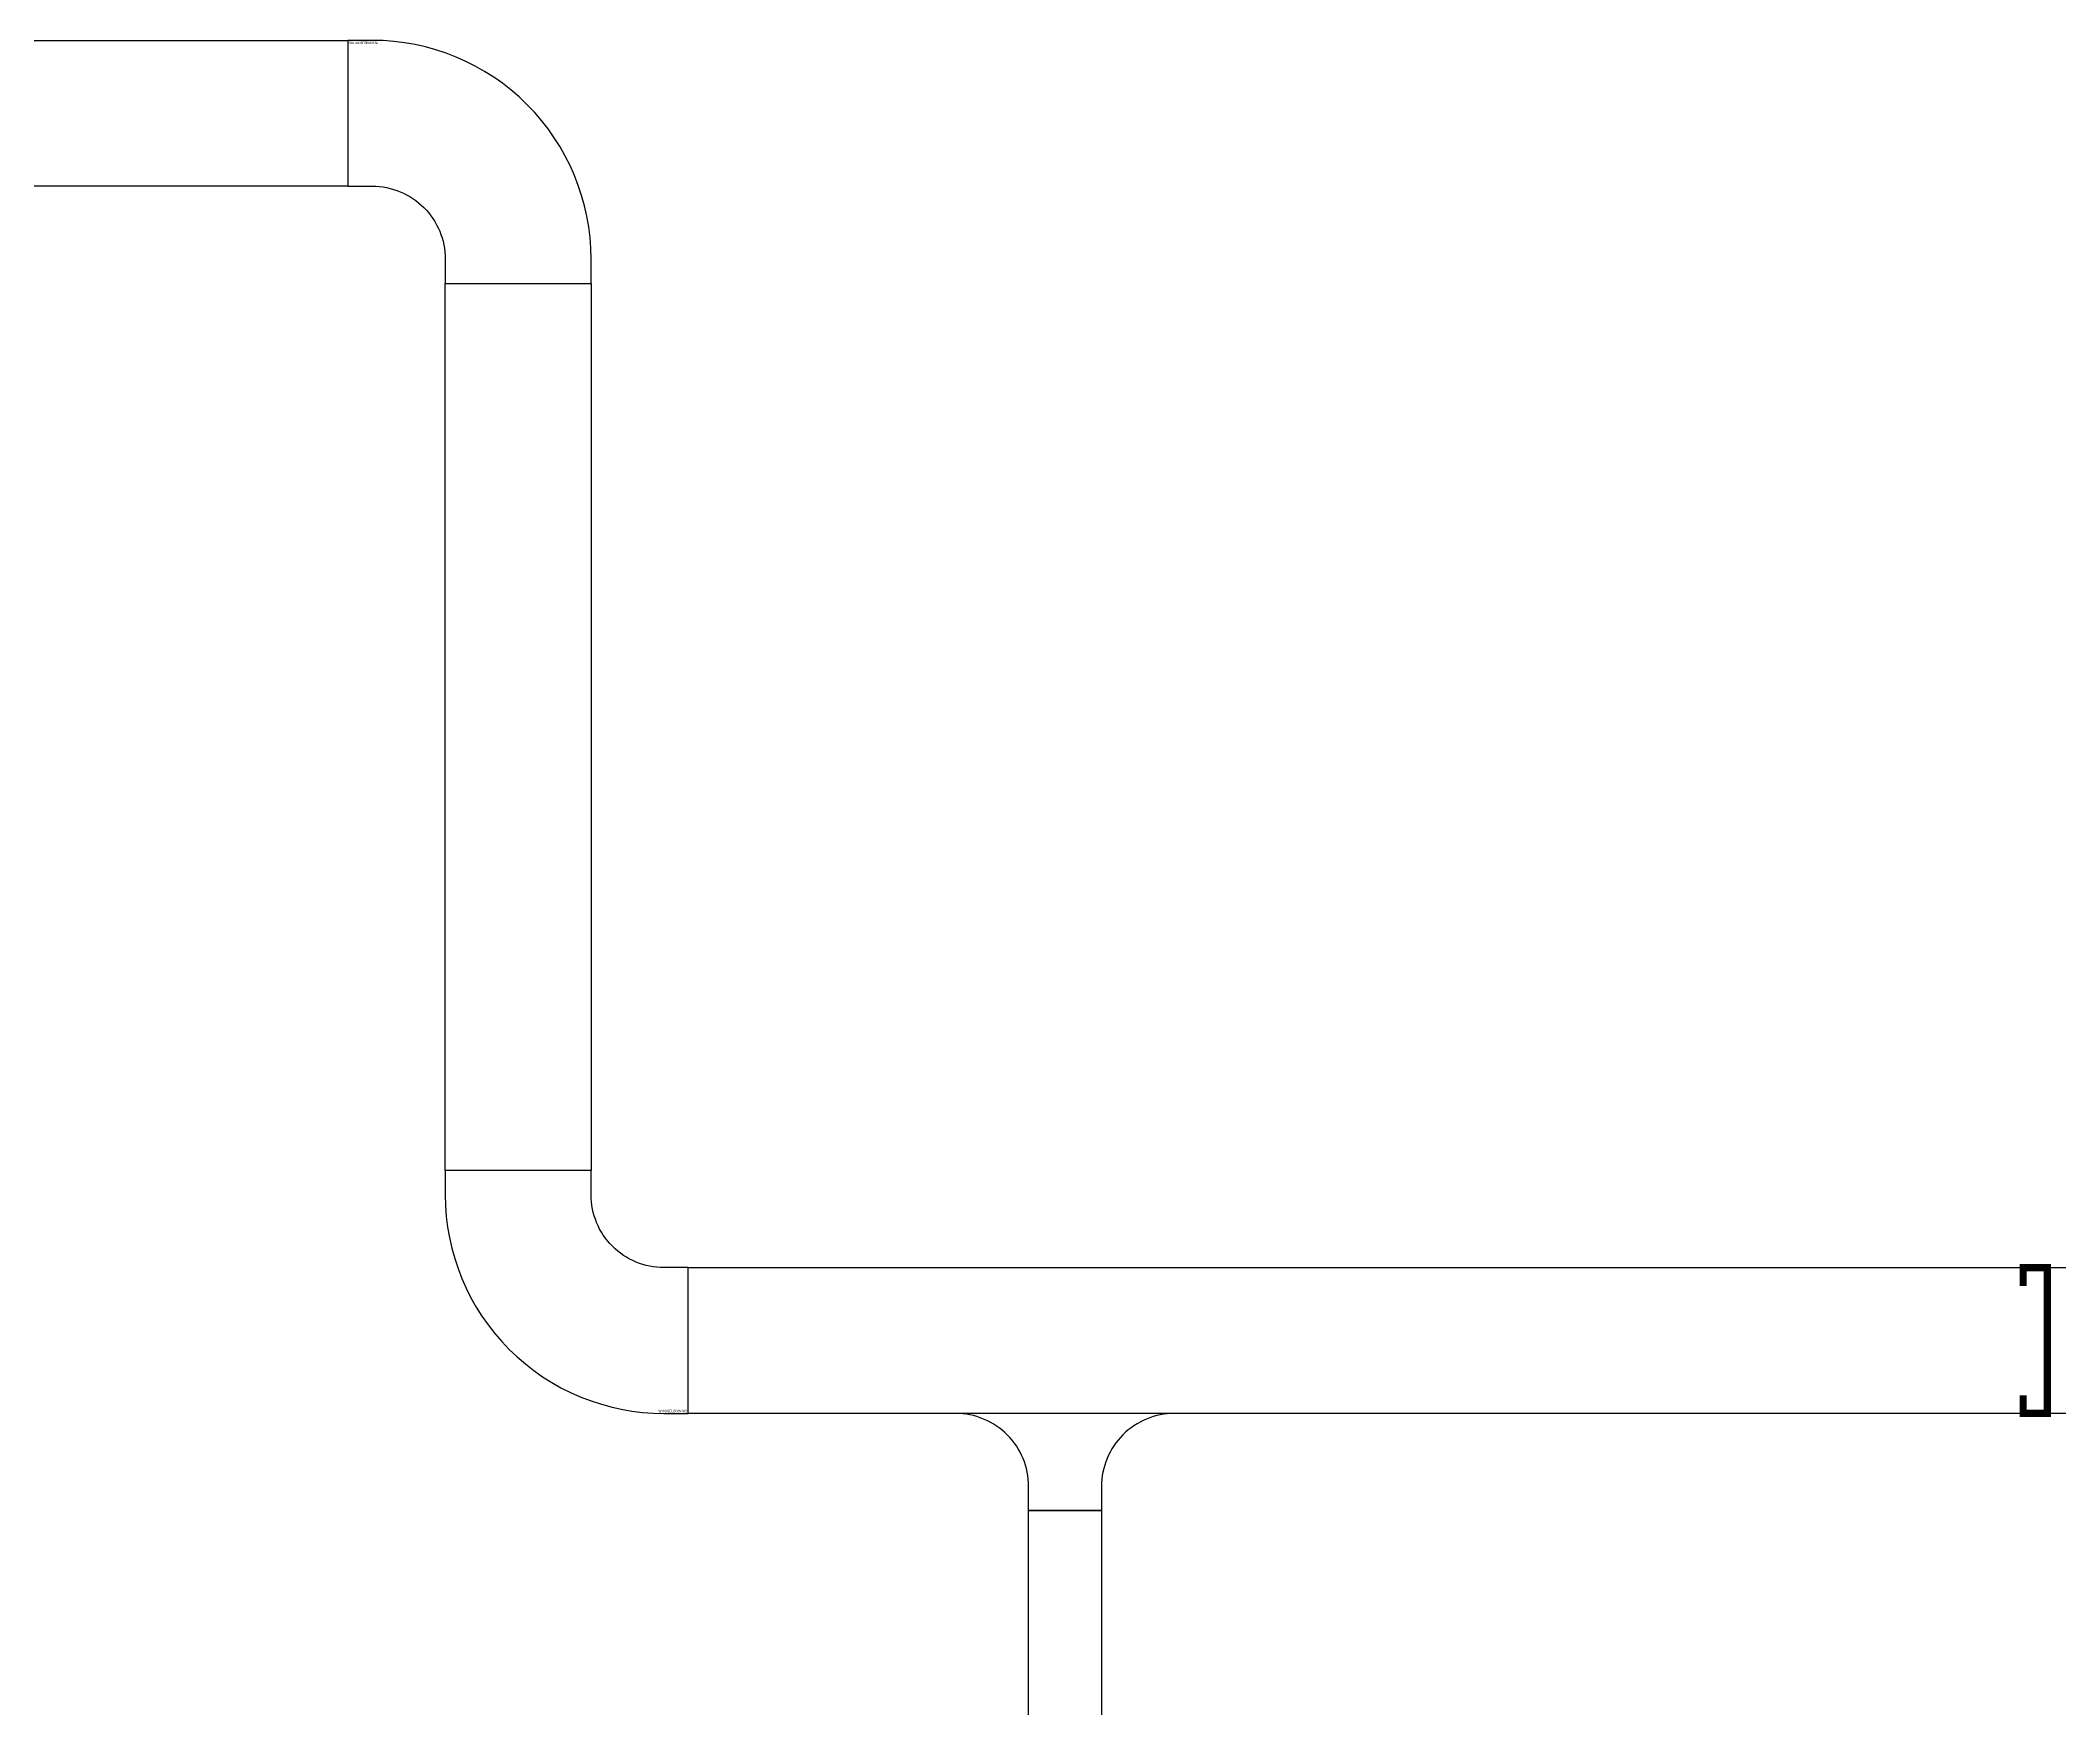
# Model space of a CAD drawing. Header units: millimetres. Extents: x 88028 to 500787, y -530175 to 1035835.
# Drawn here: x 273785 to 282091, y -309165 to -302300 of the extents above; entities that cross this region are included whole.
import ezdxf
from ezdxf.enums import TextEntityAlignment as Align
from ezdxf.xclip import XClip

# ---------------------------------------------------------------- set-up
doc = ezdxf.new("R2010")
doc.units = ezdxf.units.MM
doc.header["$LTSCALE"] = 150
doc.header["$XCLIPFRAME"] = 0
for name, color, linetype in [('-----26 Electrical Cable Tray', 200, 'Continuous'), ('-----26 Electrical Cable Tray_LV_공용', 200, 'Continuous'), ('-----26 Electrical Cable Tray_건물(UPS)', 100, 'Continuous'), ('-----26 Electrical Cable Tray_건물(일반)', 20, 'Continuous')]:
    doc.layers.add(name, color=color, linetype=linetype)
doc.styles.get("Standard").update_dxf_attribs({"font": ''})
doc.styles.get('Standard').set_extended_font_data('Dotum')

# ---------------------------------------------------------------- blocks, each defined once
blk = doc.blocks.new('*U8')
at = {"color": 0}
blk.add_lwpolyline([(0, 0), (-100, 0, -0.414214), (-400, 300), (-400, 400), (-1000, 400), (-1000, 300, 0.414214), (-100, -600), (0, -600)], format="xyb", close=True, dxfattribs=at)
blk.add_text('W:600(ELBOW 90)', height=10, dxfattribs=at).set_placement((-5, -590), align=Align.MIDDLE_RIGHT)
blk = doc.blocks.new('A$C61218776')
at = {"layer": '-----26 Electrical Cable Tray', "elevation": 0}
for points in [[(44000, -42345), (44000, -41745), (50000, -41745), (50000, -42345)], [(51000, -46395), (50400, -46395), (50400, -42745), (51000, -42745)], [(63100, -46795), (63100, -47395), (51400, -47395), (51400, -46795)]]:
    blk.add_lwpolyline(points, close=True, dxfattribs=at)
at = {"layer": '-----26 Electrical Cable Tray_LV_공용', "const_width": 30, "elevation": 0}
blk.add_lwpolyline([(56891.5, -46870), (56891.5, -46795), (56991.5, -46795), (56991.5, -47395), (56891.5, -47395), (56891.5, -47320)], dxfattribs=at)
at = {"layer": '-----26 Electrical Cable Tray_건물(UPS)', "elevation": 0}
for points in [[(44000, -42345), (44000, -41745), (50000, -41745), (50000, -42345)], [(51000, -46395), (50400, -46395), (50400, -42745), (51000, -42745)], [(63100, -46795), (63100, -47395), (51400, -47395), (51400, -46795)], [(53100, -55325), (52800, -55325), (52800, -47795), (53100, -47795)]]:
    blk.add_lwpolyline(points, close=True, dxfattribs=at)
blk.add_lwpolyline([(53500, -47395), (53400, -47395, 0.414214), (53100, -47695), (53100, -47795), (52800, -47795), (52800, -47695, 0.414214), (52500, -47395), (52400, -47395)], format="xyb", dxfattribs=at)
at = {"layer": '-----26 Electrical Cable Tray_건물(일반)', "elevation": 0}
for points in [[(44000, -42345), (44000, -41745), (50000, -41745), (50000, -42345)], [(51000, -46395), (50400, -46395), (50400, -42745), (51000, -42745)], [(51000, -46395), (50400, -46395), (50400, -42745), (51000, -42745)], [(63100, -46795), (63100, -47395), (51400, -47395), (51400, -46795)]]:
    blk.add_lwpolyline(points, close=True, dxfattribs=at)
at = {"layer": '-----26 Electrical Cable Tray', "rotation": 180}
blk.add_blockref('*U8', (50000, -42345), dxfattribs=at)
at = {"layer": '-----26 Electrical Cable Tray'}
blk.add_blockref('*U8', (51400, -46795), dxfattribs=at)
at = {"layer": '-----26 Electrical Cable Tray_건물(UPS)', "rotation": 180}
blk.add_blockref('*U8', (50000, -42345), dxfattribs=at)
at = {"layer": '-----26 Electrical Cable Tray_건물(UPS)'}
blk.add_blockref('*U8', (51400, -46795), dxfattribs=at)
at = {"layer": '-----26 Electrical Cable Tray_건물(일반)', "rotation": 180}
blk.add_blockref('*U8', (50000, -42345), dxfattribs=at)
at = {"layer": '-----26 Electrical Cable Tray_건물(일반)'}
blk.add_blockref('*U8', (51400, -46795), dxfattribs=at)

msp = doc.modelspace()

# ---------------------------------------------------------------- block references
ref = msp.add_blockref('A$C61218776', (225050, -260555))
XClip(ref).set_block_clipping_path([(31900.0000000001, -88294.983052245), (136900.0000000001, -14294.983052245)])

doc.saveas('drawing.dxf')
